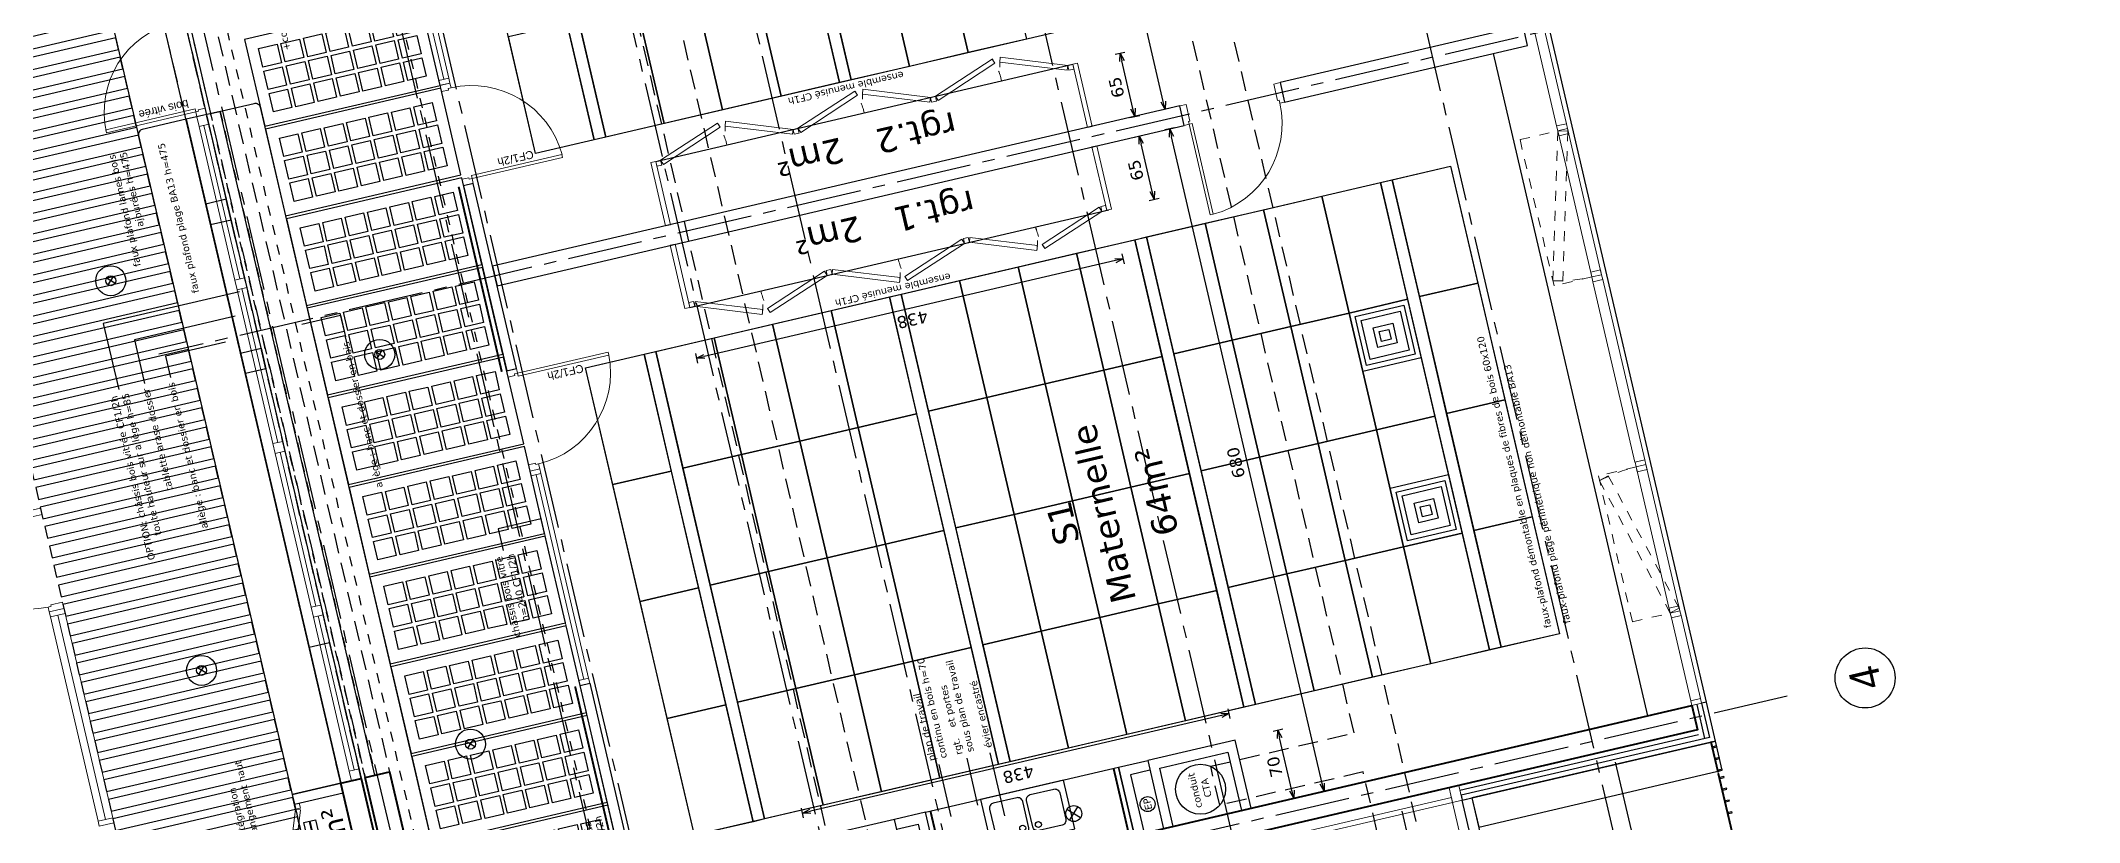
# Model space of a CAD drawing. Header units: metres. Extents: x 595893 to 596105, y 139631 to 139768.
# Drawn here: x 596079.45 to 596099.83, y 139690.22 to 139698.04 of the extents above; entities that cross this region are included whole.
import ezdxf
from ezdxf.enums import TextEntityAlignment as Align

# ---------------------------------------------------------------- set-up
doc = ezdxf.new("R2010")
doc.units = ezdxf.units.M
doc.header["$MEASUREMENT"] = 0
doc.header["$PDMODE"] = 3
doc.header["$PDSIZE"] = 0.1
for name, pattern in [('01', [0.15, 0.1, -0.05]), ('02', [0.28, 0.2, -0.08]), ('ACAD_ISO12W100', [21, 12, -3, 0, -3, 0, -3]), ('AXES2', [1.125, 0.75, -0.125, 0.125, -0.125]), ('POINTILLE', [0.25, 0, -0.25])]:
    doc.linetypes.add(name, pattern=pattern)
for name, color, linetype in [('00-AXE-0.00', 14, 'AXES2'), ('01-CLOISON-0.25', 3, 'Continuous'), ('01-DOUBLAGE-0.0x', 6, 'Continuous'), ('01-ISOL-0.08', 43, 'ISOLATION'), ('01-SANITAIRE-0.15', 44, 'Continuous'), ('02-VU-CACHE-01-0.10', 133, '01'), ('02-VU-POINT-05-0.10', 133, 'POINTILLE'), ('06-COT-50&100-0.20', 2, 'Continuous'), ('06-TXT-DETAILS-DIVERS-02.20', 2, 'Continuous'), ('06-TXT-DIVERS-0.20', 70, 'Continuous'), ('06-TXT-ETIQUETTES SURFACES', 210, 'Continuous'), ('07-CHAUFFAGE-0.13', 210, 'Continuous'), ('07-CTA-0.13', 163, 'Continuous'), ('07-ECLAIRAGE-0.13', 31, 'Continuous'), ('07-PLAFONDS-0.13', 5, 'Continuous'), ('07-REVETEMENTS-INTER-0.10', 10, 'Continuous'), ('08-VU-0.08', 56, 'Continuous'), ('08-VU-0.13', 44, 'Continuous'), ('08-VU-0.20', 32, 'Continuous')]:
    doc.layers.add(name, color=color, linetype=linetype)
doc.layers.add('01-BETON-0.40', color=4, linetype='Continuous', lineweight=40)
doc.layers.add('01-MEN-CP-0.15', color=2, linetype='Continuous', lineweight=18)
doc.layers.add('10-DEMOL-GO-0.25', color=1, linetype='Continuous', plot=False)
doc.styles.add('COT', font='verdana.ttf')
doc.styles.add('locaux 100', font='verdana.ttf', dxfattribs={"height": 0.22})
doc.styles.add('locaux 20', font='verdana.ttf', dxfattribs={"height": 0.07})
doc.styles.get("Standard").update_dxf_attribs({"font": 'arial.ttf'})
doc.linetypes.add('ISOLATION', pattern='A,0.0001,-0.1,[134,ltypeshp.shx,S=0.1,R=0,X=-0.1,Y=0],-0.2,[134,ltypeshp.shx,S=0.1,R=180,X=0.1,Y=0],-0.1', length=0.4001)
doc.dimstyles.new('COT50', dxfattribs={"dimtxt": 0.12, "dimasz": 0.08, "dimexe": 0.05, "dimexo": 0, "dimgap": 0.05, "dimtad": 1, "dimdec": 0, "dimlfac": 100, "dimzin": 0, "dimdsep": 46, "dimtxsty": 'COT', "dimblk": 'OPEN30', "dimcen": 0.04, "dimdle": 0.05, "dimclrd": 256, "dimclre": 256, "dimclrt": 6, "dimadec": 0, "dimazin": 0, "dimtm": 1e-09, "dimtfac": 1, "dimtdec": 0, "dimtmove": 1, "dimatfit": 0, "dimldrblk": 'OPEN30', "dimfxl": 0.05, "dimfxlon": 1, "dimtolj": 1, "dimtzin": 0, "dimlwd": -1, "dimlwe": -1, "dimarcsym": 0})

# ---------------------------------------------------------------- blocks, each defined once
blk = doc.blocks.new('fen150')
at = {"linetype": '01'}
blk.add_lwpolyline([(-1.55, 0), (-1.55, 0.388), (-0.05, 0.388), (-0.05, 0)], dxfattribs=at)
blk.add_lwpolyline([(-1.525, 0.292), (-0.076, -0.097), (-0.05, 0), (-1.499, 0.388)], close=True, dxfattribs=at)
for points in [[(-1.6, -0.1), (-1.55, -0.1), (-1.55, 0), (-1.6, 0)], [(-1.55, -0.1), (-1.5, -0.1), (-1.5, 0), (-1.55, 0)], [(-0.05, -0.1), (0, -0.1), (0, 0), (-0.05, 0)], [(-1.55, -0.1), (-0.05, -0.1), (-0.05, 0), (-1.55, 0)], [(-0.1, -0.1), (-0.05, -0.1), (-0.05, 0), (-0.1, 0)]]:
    blk.add_lwpolyline(points, close=True)
blk.add_arc((-0.05, 0), 1.5, 165, 180, dxfattribs=at)
blk = doc.blocks.new('LuminaireSuspendu')
for p, q in [((-0.035, 0.035), (0.035, -0.035)), ((-0.035, -0.035), (0.035, 0.035))]:
    blk.add_line(p, q)
for radius in [0.15, 0.05]:
    blk.add_circle((0, 0), radius)
blk = doc.blocks.new('_Open30')
at = {"color": 0, "linetype": 'ByBlock', "lineweight": -2}
for p, q in [((-1, 0.27), (0, 0)), ((0, 0), (-1, -0.27)), ((0, 0), (-1, 0))]:
    blk.add_line(p, q, dxfattribs=at)
blk = doc.blocks.new('*D29')
at = {"layer": '06-COT-50&100-0.20', "transparency": 16777216}
for p, q in [((596090.782, 139697.167), (596090.685, 139697.145)), ((596092.259, 139690.611), (596090.752, 139697.078)), ((596092.229, 139690.522), (596092.326, 139690.545))]:
    blk.add_line(p, q, dxfattribs=at)
at = {"layer": 'Defpoints', "color": 0, "transparency": 16777216}
for p in [(596090.734, 139697.156), (596090.88, 139697.19), (596091.596, 139690.375)]:
    blk.add_point(p, dxfattribs=at)
at = {"layer": '06-COT-50&100-0.20', "transparency": 16777216, "xscale": 0.08, "yscale": 0.08, "zscale": 0.08}
for p, rotation in [((596090.734, 139697.156), 103.1212703830424), ((596092.277, 139690.533), 283.1212703830424)]:
    blk.add_blockref('_Open30', p, dxfattribs=dict(at, rotation=rotation))
at = {"layer": '06-COT-50&100-0.20', "color": 6, "transparency": 16777216, "insert": (596091.396, 139693.819), "char_height": 0.12, "attachment_point": 5, "rotation": 103.1213, "style": 'COT'}
blk.add_mtext('\\A1;680', dxfattribs=at)
blk = doc.blocks.new('*D30')
at = {"layer": '06-COT-50&100-0.20', "transparency": 16777216}
for p, q in [((596089.194, 139703.983), (596089.096, 139703.96)), ((596090.67, 139697.429), (596089.163, 139703.894)), ((596090.737, 139697.362), (596090.64, 139697.339))]:
    blk.add_line(p, q, dxfattribs=at)
at = {"layer": 'Defpoints', "color": 0, "transparency": 16777216}
for p in [(596089.291, 139704.006), (596089.145, 139703.972), (596090.835, 139697.385)]:
    blk.add_point(p, dxfattribs=at)
at = {"layer": '06-COT-50&100-0.20', "transparency": 16777216, "xscale": 0.08, "yscale": 0.08, "zscale": 0.08}
for p, rotation in [((596089.145, 139703.972), 103.1212703830424), ((596090.688, 139697.351), 283.1212703830424)]:
    blk.add_blockref('_Open30', p, dxfattribs=dict(at, rotation=rotation))
at = {"layer": '06-COT-50&100-0.20', "color": 6, "transparency": 16777216, "insert": (596089.807, 139700.636), "char_height": 0.12, "attachment_point": 5, "rotation": 103.1213, "style": 'COT'}
blk.add_mtext('\\A1;680', dxfattribs=at)
blk = doc.blocks.new('P180')
for points in [[(-1.85, 0.915), (-1.85, 0), (-1.88, 0), (-1.88, 0.915)], [(-0.08, 0.915), (-0.08, 0), (-0.05, 0), (-0.05, 0.915)], [(0, 0), (0, -0.1), (-0.065, -0.1), (-0.065, -0.03), (-0.05, -0.03), (-0.05, 0)]]:
    blk.add_lwpolyline(points, close=True)
at = {"linetype": 'Continuous'}
blk.add_lwpolyline([(-1.93, 0), (-1.93, -0.1), (-1.865, -0.1), (-1.865, -0.03), (-1.88, -0.03), (-1.88, 0)], close=True, dxfattribs=at)
for centre, start, end in [((-1.88, 0), 0, 90), ((-0.05, 0), 90, 180)]:
    blk.add_arc(centre, 0.915, start, end)
at = {"linetype": 'Continuous', "text_generation_flag": 6}
blk.add_attdef('TEXTE', (-0.188, 0.598), '', height=0.08, rotation=90, dxfattribs=at)
blk = doc.blocks.new('P90-20')
at = {"linetype": 'Continuous'}
for points in [[(-0.05, 0.929), (-0.05, 0), (-0.08, 0), (-0.08, 0.929)], [(-0.965, -0.03), (-0.965, -0.2), (-1.03, -0.2), (-1.03, 0), (-0.98, 0), (-0.98, -0.03)], [(0, 0), (0, -0.2), (-0.065, -0.2), (-0.065, -0.03), (-0.05, -0.03), (-0.05, 0)]]:
    blk.add_lwpolyline(points, close=True, dxfattribs=at)
blk.add_arc((-0.043, -0.006), 0.937, 92.2388, 179.6062, dxfattribs=at)
at = {"linetype": 'Continuous', "text_generation_flag": 6}
blk.add_attdef('TEXTE', text='', height=0.08, rotation=90, dxfattribs=at).set_placement((-0.188, 0.469), align=Align.CENTER)
blk = doc.blocks.new('P90')
at = {"linetype": 'Continuous'}
for points in [[(-0.05, 0.929), (-0.05, 0), (-0.08, 0), (-0.08, 0.929)], [(-0.965, -0.03), (-0.965, -0.1), (-1.03, -0.1), (-1.03, 0), (-0.98, 0), (-0.98, -0.03)], [(0, 0), (0, -0.1), (-0.065, -0.1), (-0.065, -0.03), (-0.05, -0.03), (-0.05, 0)]]:
    blk.add_lwpolyline(points, close=True, dxfattribs=at)
blk.add_arc((-0.043, -0.006), 0.937, 92.2388, 179.6062, dxfattribs=at)
at = {"linetype": 'Continuous', "text_generation_flag": 6}
blk.add_attdef('TEXTE', text='', height=0.08, rotation=90, dxfattribs=at).set_placement((-0.188, 0.469), align=Align.CENTER)
blk = doc.blocks.new('ModulePlancherVerre')
at = {"layer": '08-VU-0.13'}
for points in [[(0.12, 1.685), (0.31, 1.685), (0.31, 1.495), (0.12, 1.495)], [(0.35, 1.685), (0.54, 1.685), (0.54, 1.495), (0.35, 1.495)], [(0.58, 1.685), (0.77, 1.685), (0.77, 1.495), (0.58, 1.495)], [(0.12, 1.455), (0.31, 1.455), (0.31, 1.265), (0.12, 1.265)], [(0.35, 1.455), (0.54, 1.455), (0.54, 1.265), (0.35, 1.265)], [(0.58, 1.455), (0.77, 1.455), (0.77, 1.265), (0.58, 1.265)], [(0.12, 1.225), (0.31, 1.225), (0.31, 1.035), (0.12, 1.035)], [(0.35, 1.225), (0.54, 1.225), (0.54, 1.035), (0.35, 1.035)], [(0.58, 1.225), (0.77, 1.225), (0.77, 1.035), (0.58, 1.035)], [(0.12, 0.995), (0.31, 0.995), (0.31, 0.805), (0.12, 0.805)], [(0.35, 0.995), (0.54, 0.995), (0.54, 0.805), (0.35, 0.805)], [(0.58, 0.995), (0.77, 0.995), (0.77, 0.805), (0.58, 0.805)], [(0.12, 0.765), (0.31, 0.765), (0.31, 0.575), (0.12, 0.575)], [(0.35, 0.765), (0.54, 0.765), (0.54, 0.575), (0.35, 0.575)], [(0.58, 0.765), (0.77, 0.765), (0.77, 0.575), (0.58, 0.575)], [(0.12, 0.535), (0.31, 0.535), (0.31, 0.345), (0.12, 0.345)], [(0.35, 0.535), (0.54, 0.535), (0.54, 0.345), (0.35, 0.345)], [(0.58, 0.535), (0.77, 0.535), (0.77, 0.345), (0.58, 0.345)], [(0.12, 0.305), (0.31, 0.305), (0.31, 0.115), (0.12, 0.115)], [(0.35, 0.305), (0.54, 0.305), (0.54, 0.115), (0.35, 0.115)], [(0.58, 0.305), (0.77, 0.305), (0.77, 0.115), (0.58, 0.115)]]:
    blk.add_lwpolyline(points, close=True, dxfattribs=at)
at = {"layer": '08-VU-0.20'}
blk.add_lwpolyline([(0, 0), (0.89, 0), (0.89, 1.8), (0, 1.8)], close=True, dxfattribs=at)
blk = doc.blocks.new('faux-plafCouloir')
at = {"layer": '07-PLAFONDS-0.13'}
for points in [[(3.48, 0), (3.48, -1.8), (3.6, -1.8), (3.6, 0)], [(3.68, 0), (3.68, -1.8), (3.8, -1.8), (3.8, 0)], [(3.88, 0), (3.88, -1.8), (4, -1.8), (4, 0)], [(4.08, 0), (4.08, -1.8), (4.2, -1.8), (4.2, 0)], [(4.28, 0), (4.28, -1.8), (4.4, -1.8), (4.4, 0)], [(4.48, 0), (4.48, -1.8), (4.6, -1.8), (4.6, 0)], [(4.68, 0), (4.68, -1.8), (4.8, -1.8), (4.8, 0)], [(4.88, 0), (4.88, -1.8), (5, -1.8), (5, 0)], [(5.08, 0), (5.08, -1.8), (5.2, -1.8), (5.2, 0)], [(5.28, 0), (5.28, -1.8), (5.4, -1.8), (5.4, 0)], [(5.48, 0), (5.48, -1.8), (5.6, -1.8), (5.6, 0)], [(5.68, 0), (5.68, -1.8), (5.8, -1.8), (5.8, 0)], [(5.88, 0), (5.88, -1.8), (6, -1.8), (6, 0)], [(6.08, 0), (6.08, -1.8), (6.2, -1.8), (6.2, 0)], [(6.28, 0), (6.28, -1.8), (6.4, -1.8), (6.4, 0)], [(6.48, 0), (6.48, -1.8), (6.6, -1.8), (6.6, 0)], [(6.68, 0), (6.68, -1.8), (6.8, -1.8), (6.8, 0)], [(6.88, 0), (6.88, -1.8), (7, -1.8), (7, 0)], [(7.08, 0), (7.08, -1.8), (7.2, -1.8), (7.2, 0)], [(7.28, 0), (7.28, -1.8), (7.4, -1.8), (7.4, 0)], [(7.48, 0), (7.48, -1.8), (7.6, -1.8), (7.6, 0)], [(7.68, 0), (7.68, -1.8), (7.8, -1.8), (7.8, 0)], [(7.88, 0), (7.88, -1.8), (8, -1.8), (8, 0)], [(8.08, 0), (8.08, -1.8), (8.2, -1.8), (8.2, 0)], [(8.28, 0), (8.28, -1.8), (8.4, -1.8), (8.4, 0)], [(8.48, 0), (8.48, -1.8), (8.6, -1.8), (8.6, 0)], [(8.68, 0), (8.68, -1.8), (8.8, -1.8), (8.8, 0)], [(8.88, 0), (8.88, -1.8), (9, -1.8), (9, 0)], [(9.08, 0), (9.08, -1.8), (9.2, -1.8), (9.2, 0)], [(9.28, 0), (9.28, -1.8), (9.4, -1.8), (9.4, 0)], [(9.48, 0), (9.48, -1.8), (9.6, -1.8), (9.6, 0)], [(9.68, 0), (9.68, -1.8), (9.8, -1.8), (9.8, 0)], [(9.88, 0), (9.88, -1.8), (10, -1.8), (10, 0)], [(10.08, 0), (10.08, -1.8), (10.2, -1.8), (10.2, 0)], [(10.28, 0), (10.28, -1.8), (10.4, -1.8), (10.4, 0)], [(10.48, 0), (10.48, -1.8), (10.6, -1.8), (10.6, 0)], [(10.68, 0), (10.68, -1.8), (10.8, -1.8), (10.8, 0)], [(10.88, 0), (10.88, -1.8), (11, -1.8), (11, 0)], [(11.08, 0), (11.08, -1.8), (11.2, -1.8), (11.2, 0)], [(11.28, 0), (11.28, -1.8), (11.4, -1.8), (11.4, 0)], [(11.48, 0), (11.48, -1.8), (11.6, -1.8), (11.6, 0)], [(11.68, 0), (11.68, -1.8), (11.8, -1.8), (11.8, 0)]]:
    blk.add_lwpolyline(points, close=True, dxfattribs=at)
blk = doc.blocks.new('diffuseur60x60')
at = {"layer": '07-CTA-0.13'}
for points in [[(0, 0), (0, -0.6), (-0.6, -0.6), (-0.6, 0)], [(-0.05, -0.05), (-0.05, -0.55), (-0.55, -0.55), (-0.55, -0.05)], [(-0.1, -0.1), (-0.1, -0.5), (-0.5, -0.5), (-0.5, -0.1)], [(-0.2, -0.2), (-0.2, -0.4), (-0.4, -0.4), (-0.4, -0.2)], [(-0.25, -0.25), (-0.25, -0.35), (-0.35, -0.35), (-0.35, -0.25)]]:
    blk.add_lwpolyline(points, close=True, dxfattribs=at)
blk = doc.blocks.new('A$C64FF35B1')
at = {"layer": '08-VU-0.08'}
blk.add_lwpolyline([(20.069, 2.5), (20.069, 0), (20.369, 0), (20.369, 2.5)], close=True, dxfattribs=at)
at = {"layer": '08-VU-0.13'}
for points in [[(19.099, 0.04), (20.044, 0.04), (20.044, 0.05), (19.099, 0.05)], [(19.634, 0), (19.644, 0), (19.644, 0.04), (19.634, 0.04)], [(19.754, 0), (19.764, 0), (19.764, 0.04), (19.754, 0.04)], [(19.874, 0), (19.884, 0), (19.884, 0.04), (19.874, 0.04)], [(19.994, 0), (20.004, 0), (20.004, 0.04), (19.994, 0.04)], [(20.369, 0.05), (20.064, 0.05), (20.064, 0.04), (20.369, 0.04)], [(20.064, 0.04), (20.369, 0.04), (20.369, 0.05), (20.064, 0.05)], [(20.069, 0), (20.079, 0), (20.079, 0.04), (20.069, 0.04)], [(20.189, 0), (20.199, 0), (20.199, 0.04), (20.189, 0.04)], [(20.309, 0), (20.319, 0), (20.319, 0.04), (20.309, 0.04)]]:
    blk.add_lwpolyline(points, close=True, dxfattribs=at)
blk = doc.blocks.new('A$C3FDA45BA')
blk.add_lwpolyline([(0.5, -0.425), (0.5, 0.425), (0, 0.425), (0, -0.425)], close=True)
for points in [[(0.115, 0.02), (0.385, 0.02, 0.414214), (0.435, 0.07), (0.435, 0.31, 0.414214), (0.385, 0.36), (0.115, 0.36, 0.414214), (0.065, 0.31), (0.065, 0.07, 0.414214)], [(0.115, -0.02), (0.385, -0.02, -0.414214), (0.435, -0.07), (0.435, -0.31, -0.414214), (0.385, -0.36), (0.115, -0.36, -0.414214), (0.065, -0.31), (0.065, -0.07, -0.414214)]]:
    blk.add_lwpolyline(points, format="xyb", close=True)
for centre, radius in [((0.033, 0), 0.02), ((0.125, 0.08), 0.03), ((0.125, -0.08), 0.03)]:
    blk.add_circle(centre, radius)
blk = doc.blocks.new('*D129')
at = {"layer": '06-COT-50&100-0.20', "transparency": 16777216}
for p, q in [((596092.114, 139690.085), (596092.016, 139690.062)), ((596093.012, 139686.012), (596092.083, 139689.995)), ((596093.078, 139685.946), (596092.981, 139685.923))]:
    blk.add_line(p, q, dxfattribs=at)
at = {"layer": 'Defpoints', "color": 0, "transparency": 16777216}
for p in [(596093.561, 139690.422), (596092.065, 139690.073), (596093.09, 139685.948)]:
    blk.add_point(p, dxfattribs=at)
at = {"layer": '06-COT-50&100-0.20', "transparency": 16777216, "xscale": 0.08, "yscale": 0.08, "zscale": 0.08}
for p, rotation in [((596092.065, 139690.073), 103.1212703830424), ((596093.03, 139685.934), 283.1212703830424)]:
    blk.add_blockref('_Open30', p, dxfattribs=dict(at, rotation=rotation))
at = {"layer": '06-COT-50&100-0.20', "color": 6, "transparency": 16777216, "insert": (596092.438, 139687.978), "char_height": 0.12, "attachment_point": 5, "rotation": 103.1213, "style": 'COT'}
blk.add_mtext('\\A1;425', dxfattribs=at)
blk = doc.blocks.new('*D134')
at = {"layer": '06-COT-50&100-0.20', "transparency": 16777216}
for p, q in [((596091.767, 139691.133), (596091.864, 139691.156)), ((596091.956, 139690.541), (596091.833, 139691.067)), ((596091.925, 139690.451), (596092.023, 139690.474))]:
    blk.add_line(p, q, dxfattribs=at)
at = {"layer": 'Defpoints', "color": 0, "transparency": 16777216}
for p in [(596091.815, 139691.145), (596091.39, 139691.045), (596091.549, 139690.364)]:
    blk.add_point(p, dxfattribs=at)
at = {"layer": '06-COT-50&100-0.20', "transparency": 16777216, "xscale": 0.08, "yscale": 0.08, "zscale": 0.08}
for p, rotation in [((596091.815, 139691.145), 103.1212703830424), ((596091.974, 139690.463), 283.1212703830424)]:
    blk.add_blockref('_Open30', p, dxfattribs=dict(at, rotation=rotation))
at = {"layer": '06-COT-50&100-0.20', "color": 6, "transparency": 16777216, "insert": (596091.785, 139690.778), "char_height": 0.12, "attachment_point": 5, "rotation": 103.1213, "style": 'COT'}
blk.add_mtext('\\A1;70', dxfattribs=at)
blk = doc.blocks.new('*D135')
at = {"layer": '06-COT-50&100-0.20', "transparency": 16777216}
for p, q in [((596090.382, 139697.074), (596090.479, 139697.097)), ((596090.56, 139696.53), (596090.449, 139697.007)), ((596090.529, 139696.441), (596090.627, 139696.464))]:
    blk.add_line(p, q, dxfattribs=at)
at = {"layer": 'Defpoints', "color": 0, "transparency": 16777216}
for p in [(596090.43, 139697.085), (596090.005, 139696.986), (596090.153, 139696.353)]:
    blk.add_point(p, dxfattribs=at)
at = {"layer": '06-COT-50&100-0.20', "transparency": 16777216, "xscale": 0.08, "yscale": 0.08, "zscale": 0.08}
for p, rotation in [((596090.43, 139697.085), 103.1212703830424), ((596090.578, 139696.452), 283.1212703830424)]:
    blk.add_blockref('_Open30', p, dxfattribs=dict(at, rotation=rotation))
at = {"layer": '06-COT-50&100-0.20', "color": 6, "transparency": 16777216, "insert": (596090.395, 139696.743), "char_height": 0.12, "attachment_point": 5, "rotation": 103.1213, "style": 'COT'}
blk.add_mtext('\\A1;65', dxfattribs=at)
blk = doc.blocks.new('*D136')
at = {"layer": '06-COT-50&100-0.20', "transparency": 16777216}
for p, q in [((596090.189, 139697.902), (596090.286, 139697.924)), ((596090.367, 139697.358), (596090.256, 139697.835)), ((596090.336, 139697.269), (596090.434, 139697.291))]:
    blk.add_line(p, q, dxfattribs=at)
at = {"layer": 'Defpoints', "color": 0, "transparency": 16777216}
for p in [(596090.238, 139697.913), (596089.813, 139697.814), (596089.96, 139697.181)]:
    blk.add_point(p, dxfattribs=at)
at = {"layer": '06-COT-50&100-0.20', "transparency": 16777216, "xscale": 0.08, "yscale": 0.08, "zscale": 0.08}
for p, rotation in [((596090.238, 139697.913), 103.1212703830424), ((596090.385, 139697.28), 283.1212703830424)]:
    blk.add_blockref('_Open30', p, dxfattribs=dict(at, rotation=rotation))
at = {"layer": '06-COT-50&100-0.20', "color": 6, "transparency": 16777216, "insert": (596090.202, 139697.571), "char_height": 0.12, "attachment_point": 5, "rotation": 103.1213, "style": 'COT'}
blk.add_mtext('\\A1;65', dxfattribs=at)
blk = doc.blocks.new('*D138')
at = {"layer": '06-COT-50&100-0.20', "transparency": 16777216}
for p, q in [((596091.34, 139691.261), (596091.317, 139691.358)), ((596091.251, 139691.291), (596087.141, 139690.333)), ((596087.074, 139690.267), (596087.052, 139690.364))]:
    blk.add_line(p, q, dxfattribs=at)
at = {"layer": 'Defpoints', "color": 0, "transparency": 16777216}
for p in [(596091.39, 139691.045), (596087.063, 139690.315), (596087.125, 139690.051)]:
    blk.add_point(p, dxfattribs=at)
at = {"layer": '06-COT-50&100-0.20', "transparency": 16777216, "xscale": 0.08, "yscale": 0.08, "zscale": 0.08}
for p, rotation in [((596091.329, 139691.31), 13.12127038304243), ((596087.063, 139690.315), 193.1212703830424)]:
    blk.add_blockref('_Open30', p, dxfattribs=dict(at, rotation=rotation))
at = {"layer": '06-COT-50&100-0.20', "color": 6, "transparency": 16777216, "insert": (596089.221, 139690.703), "char_height": 0.12, "attachment_point": 5, "rotation": 193.1213, "style": 'COT'}
blk.add_mtext('\\A1;438', dxfattribs=at)
blk = doc.blocks.new('*D139')
at = {"layer": '06-COT-50&100-0.20', "transparency": 16777216}
for p, q in [((596090.191, 139695.839), (596086.081, 139694.881)), ((596090.257, 139695.905), (596090.28, 139695.808)), ((596085.992, 139694.911), (596086.014, 139694.814))]:
    blk.add_line(p, q, dxfattribs=at)
at = {"layer": 'Defpoints', "color": 0, "transparency": 16777216}
for p in [(596090.153, 139696.353), (596085.887, 139695.359), (596086.003, 139694.862)]:
    blk.add_point(p, dxfattribs=at)
at = {"layer": '06-COT-50&100-0.20', "transparency": 16777216, "xscale": 0.08, "yscale": 0.08, "zscale": 0.08}
for p, rotation in [((596090.269, 139695.857), 13.12127038304243), ((596086.003, 139694.862), 193.1212703830424)]:
    blk.add_blockref('_Open30', p, dxfattribs=dict(at, rotation=rotation))
at = {"layer": '06-COT-50&100-0.20', "color": 6, "transparency": 16777216, "insert": (596088.162, 139695.25), "char_height": 0.12, "attachment_point": 5, "rotation": 193.1213, "style": 'COT'}
blk.add_mtext('\\A1;438', dxfattribs=at)
blk = doc.blocks.new('P90-15')
at = {"linetype": 'Continuous'}
for points in [[(-0.05, 0.929), (-0.05, 0), (-0.08, 0), (-0.08, 0.929)], [(-0.965, -0.03), (-0.965, -0.15), (-1.03, -0.15), (-1.03, 0), (-0.98, 0), (-0.98, -0.03)], [(0, 0), (0, -0.15), (-0.065, -0.15), (-0.065, -0.03), (-0.05, -0.03), (-0.05, 0)]]:
    blk.add_lwpolyline(points, close=True, dxfattribs=at)
blk.add_arc((-0.043, -0.006), 0.937, 92.2388, 179.6062, dxfattribs=at)
at = {"linetype": 'Continuous', "text_generation_flag": 6}
blk.add_attdef('TEXTE', text='', height=0.08, rotation=270, dxfattribs=at).set_placement((-0.105, 0.389), align=Align.CENTER)

msp = doc.modelspace()

# ---------------------------------------------------------------- linework, layer by layer
at = {"layer": '00-AXE-0.00'}
for p, q in [((596099.828, 139670.147), (596085.783, 139730.398)), ((596096.207, 139669.302), (596082.162, 139729.554)), ((596093.473, 139668.665), (596079.429, 139728.917)), ((596092.302, 139668.392), (596078.257, 139728.644)), ((596090.11, 139667.881), (596076.066, 139728.133)), ((596090.498, 139667.972), (596076.453, 139728.224)), ((596085.257, 139680.21), (596074.189, 139727.692)), ((596095.313, 139698.326), (596080.626, 139694.902)), ((596096.908, 139691.484), (596082.22, 139688.061))]:
    msp.add_line(p, q, dxfattribs=at)
at = {"layer": '00-AXE-0.00', "linetype": 'Continuous'}
msp.add_circle((596097.687, 139691.666), 0.3, dxfattribs=at)
at = {"layer": '01-BETON-0.40'}
for points in [[(596087.389, 139689.137), (596087.332, 139689.381), (596095.954, 139691.391), (596096.011, 139691.147)], [(596082.855, 139688.861), (596082.447, 139690.614), (596082.651, 139690.662), (596083.06, 139688.909)], [(596083.099, 139688.918), (596082.69, 139690.671), (596082.934, 139690.728), (596083.342, 139688.975)]]:
    msp.add_lwpolyline(points, close=True, dxfattribs=at)
at = {"layer": '01-CLOISON-0.25'}
for points in [[(596094.268, 139698.185), (596091.838, 139697.619), (596091.883, 139697.424), (596094.313, 139697.99)], [(596090.88, 139697.19), (596090.835, 139697.385), (596083.964, 139695.783), (596084.009, 139695.588)], [(596083.673, 139696.588), (596084.105, 139694.738), (596084.202, 139694.761), (596083.771, 139696.611)], [(596084.935, 139691.615), (596085.417, 139689.55), (596085.319, 139689.528), (596084.838, 139691.592)], [(596091.549, 139690.364), (596091.39, 139691.045), (596090.514, 139690.841), (596090.673, 139690.159), (596090.77, 139690.182), (596090.634, 139690.766), (596091.316, 139690.925), (596091.452, 139690.341)], [(596082.469, 139690.517), (596082.447, 139690.614), (596081.96, 139690.501), (596081.982, 139690.403)], [(596088.141, 139689.569), (596087.982, 139690.251), (596087.173, 139690.063), (596087.332, 139689.381), (596087.43, 139689.404), (596087.293, 139689.988), (596087.907, 139690.131), (596088.043, 139689.547)]]:
    msp.add_lwpolyline(points, close=True, dxfattribs=at)
for points in [[(596090.536, 139690.744), (596090.342, 139690.698), (596090.478, 139690.114), (596090.381, 139690.091), (596090.222, 139690.773), (596090.514, 139690.841)], [(596088.004, 139690.154), (596088.219, 139690.204), (596088.355, 139689.619), (596088.452, 139689.642), (596088.293, 139690.324), (596087.982, 139690.251)]]:
    msp.add_lwpolyline(points, dxfattribs=at)
at = {"layer": '01-DOUBLAGE-0.0x'}
msp.add_lwpolyline([(596096.191, 139691.035), (596096.1, 139691.425), (596096.051, 139691.413), (596096.131, 139691.072), (596093.647, 139690.493), (596093.659, 139690.445), (596096.191, 139691.035)], dxfattribs=at)
at = {"layer": '01-ISOL-0.08', "ltscale": 0.1}
for p, q in [((596096.003, 139691.402), (596096.082, 139691.061)), ((596096.022, 139691.098), (596093.636, 139690.542))]:
    msp.add_line(p, q, dxfattribs=at)
at = {"layer": '01-MEN-CP-0.15'}
for p, q in [((596083.477, 139697.652), (596083, 139699.697)), ((596081.436, 139695.656), (596081.078, 139697.191)), ((596081.817, 139694.02), (596081.458, 139695.559)), ((596082.198, 139692.384), (596081.84, 139693.923)), ((596084.875, 139691.652), (596084.399, 139693.698)), ((596080.093, 139690.25), (596079.616, 139692.295)), ((596082.58, 139690.748), (596082.221, 139692.286))]:
    msp.add_line(p, q, dxfattribs=at)
for points in [[(596083.049, 139699.708), (596083.526, 139697.663), (596083.428, 139697.64), (596082.951, 139699.685)], [(596094.269, 139699.058), (596094.701, 139697.208), (596094.603, 139697.185), (596094.172, 139699.036)], [(596089.709, 139697.742), (596089.715, 139697.791), (596089.04, 139697.873), (596089.034, 139697.823)], [(596083.44, 139697.591), (596083.428, 139697.64), (596083.526, 139697.663), (596083.537, 139697.614)], [(596088.418, 139697.441), (596088.391, 139697.483), (596088.96, 139697.854), (596088.987, 139697.812)], [(596089.775, 139697.754), (596089.764, 139697.803), (596089.715, 139697.791), (596089.726, 139697.743)], [(596089.911, 139697.17), (596089.764, 139697.803), (596089.813, 139697.814), (596089.96, 139697.181)], [(596087.045, 139697.121), (596087.017, 139697.163), (596087.587, 139697.534), (596087.614, 139697.492)], [(596088.336, 139697.422), (596088.342, 139697.471), (596087.667, 139697.553), (596087.661, 139697.503)], [(596088.402, 139697.434), (596088.391, 139697.483), (596088.342, 139697.471), (596088.353, 139697.423)], [(596081.127, 139697.202), (596081.104, 139697.299), (596081.007, 139697.277), (596081.029, 139697.179)], [(596081.127, 139697.202), (596081.484, 139695.668), (596081.387, 139695.645), (596081.029, 139697.179)], [(596085.672, 139696.801), (596085.644, 139696.842), (596086.214, 139697.214), (596086.241, 139697.172)], [(596086.963, 139697.102), (596086.969, 139697.151), (596086.294, 139697.233), (596086.288, 139697.183)], [(596087.029, 139697.114), (596087.017, 139697.163), (596086.969, 139697.151), (596086.98, 139697.102)], [(596089.957, 139696.975), (596090.104, 139696.342), (596090.153, 139696.353), (596090.005, 139696.986)], [(596085.743, 139696.198), (596085.596, 139696.831), (596085.547, 139696.82), (596085.694, 139696.187)], [(596085.607, 139696.782), (596085.596, 139696.831), (596085.644, 139696.842), (596085.656, 139696.794)], [(596090.028, 139696.372), (596090.056, 139696.331), (596089.486, 139695.959), (596089.459, 139696.001)], [(596090.093, 139696.391), (596090.104, 139696.342), (596090.056, 139696.331), (596090.044, 139696.379)], [(596088.655, 139696.052), (596088.682, 139696.01), (596088.113, 139695.639), (596088.086, 139695.681)], [(596088.72, 139696.07), (596088.731, 139696.022), (596088.682, 139696.01), (596088.671, 139696.059)], [(596088.737, 139696.071), (596088.731, 139696.022), (596089.406, 139695.94), (596089.412, 139695.99)], [(596085.789, 139696.003), (596085.936, 139695.37), (596085.887, 139695.359), (596085.74, 139695.992)], [(596081.507, 139695.57), (596081.484, 139695.668), (596081.387, 139695.645), (596081.41, 139695.547)], [(596087.282, 139695.732), (596087.309, 139695.69), (596086.74, 139695.319), (596086.712, 139695.361)], [(596087.347, 139695.75), (596087.358, 139695.702), (596087.309, 139695.69), (596087.298, 139695.739)], [(596087.364, 139695.751), (596087.358, 139695.702), (596088.033, 139695.62), (596088.039, 139695.67)], [(596095.386, 139693.825), (596094.966, 139695.627), (596095.064, 139695.65), (596095.484, 139693.848)], [(596081.866, 139694.031), (596081.507, 139695.57), (596081.41, 139695.547), (596081.768, 139694.009)], [(596085.925, 139695.419), (596085.936, 139695.37), (596085.985, 139695.382), (596085.973, 139695.43)], [(596085.991, 139695.431), (596085.985, 139695.382), (596086.66, 139695.3), (596086.666, 139695.35)], [(596081.888, 139693.934), (596081.866, 139694.031), (596081.768, 139694.009), (596081.791, 139693.911)], [(596081.888, 139693.934), (596082.247, 139692.395), (596082.15, 139692.373), (596081.791, 139693.911)], [(596084.447, 139693.709), (596084.436, 139693.758), (596084.339, 139693.735), (596084.35, 139693.686)], [(596084.447, 139693.709), (596084.924, 139691.664), (596084.827, 139691.641), (596084.35, 139693.686)], [(596082.27, 139692.298), (596082.247, 139692.395), (596082.15, 139692.373), (596082.172, 139692.275)], [(596079.689, 139692.312), (596079.678, 139692.361), (596079.532, 139692.327), (596079.543, 139692.278)], [(596079.689, 139692.312), (596080.166, 139690.267), (596080.02, 139690.233), (596079.543, 139692.278)], [(596082.27, 139692.298), (596082.629, 139690.759), (596082.531, 139690.736), (596082.172, 139692.275)], [(596095.847, 139692.29), (596096.04, 139691.462), (596095.943, 139691.439), (596095.75, 139692.267)], [(596084.838, 139691.592), (596084.827, 139691.641), (596084.924, 139691.664), (596084.935, 139691.615)], [(596096.04, 139691.462), (596096.051, 139691.413), (596095.954, 139691.391), (596095.943, 139691.439)], [(596082.651, 139690.662), (596082.629, 139690.759), (596082.531, 139690.736), (596082.554, 139690.639)], [(596093.625, 139690.591), (596093.659, 139690.445), (596093.561, 139690.422), (596093.527, 139690.568)], [(596081.904, 139689.61), (596081.994, 139690.354), (596082.043, 139690.348), (596081.954, 139689.604)], [(596082.031, 139690.414), (596081.982, 139690.403), (596081.994, 139690.354), (596082.042, 139690.366)], [(596087.173, 139690.063), (596087.125, 139690.051), (596087.374, 139688.98), (596093.561, 139690.422), (596093.55, 139690.471), (596087.412, 139689.04)], [(596095.06, 139683.994), (596093.561, 139690.422), (596093.659, 139690.445), (596095.157, 139684.017)], [(596080.166, 139690.267), (596080.177, 139690.218), (596080.031, 139690.184), (596080.02, 139690.233)]]:
    msp.add_lwpolyline(points, close=True, dxfattribs=at)
at = {"layer": '01-MEN-CP-0.15', "linetype": '01', "ltscale": 0.5}
for centre, start, end in [((596089.715, 139697.791), 173.1213, 193.1213), ((596088.391, 139697.483), 13.1213, 33.1213), ((596087.017, 139697.163), 13.1213, 33.1213), ((596088.342, 139697.471), 173.1213, 193.1213), ((596085.644, 139696.842), 13.1213, 33.1213), ((596086.969, 139697.151), 173.1213, 193.1213), ((596088.731, 139696.022), 353.1213, 13.1213), ((596090.056, 139696.331), 193.1213, 213.1213), ((596087.358, 139695.702), 353.1213, 13.1213), ((596088.682, 139696.01), 193.1213, 213.1213), ((596085.985, 139695.382), 353.1213, 13.1213), ((596087.309, 139695.69), 193.1213, 213.1213)]:
    msp.add_arc(centre, 0.68, start, end, dxfattribs=at)
at = {"layer": '01-SANITAIRE-0.15'}
msp.add_circle((596090.513, 139690.405), 0.075, dxfattribs=at)
at = {"layer": '02-VU-CACHE-01-0.10', "linetype": '02'}
for p, q in [((596082.447, 139690.614), (596080.461, 139699.131)), ((596082.651, 139690.662), (596080.666, 139699.179)), ((596080.705, 139699.188), (596082.69, 139690.671)), ((596080.948, 139699.245), (596082.934, 139690.728))]:
    msp.add_line(p, q, dxfattribs=at)
at = {"layer": '02-VU-CACHE-01-0.10'}
msp.add_lwpolyline([(596086.805, 139682.173), (596078.95, 139715.868), (596077.268, 139715.476), (596085.122, 139681.781)], close=True, dxfattribs=at)
at = {"layer": '02-VU-POINT-05-0.10', "ltscale": 0.25}
msp.add_lwpolyline([(596081.24, 139697.331), (596082.788, 139690.693), (596082.69, 139690.671), (596081.143, 139697.309)], close=True, dxfattribs=at)
at = {"layer": '06-TXT-DETAILS-DIVERS-02.20'}
for points in [[(596081.432, 139695.528), (596080.072, 139695.211), (596080.226, 139694.549)], [(596081.391, 139695.283), (596080.383, 139695.048), (596080.485, 139694.61)], [(596082.058, 139695.203), (596082.442, 139695.292), (596082.492, 139695.077)], [(596081.294, 139695.025), (596080.694, 139694.885), (596080.744, 139694.67)], [(596084.45, 139693.256), (596084.021, 139693.156), (596084.071, 139692.941)], [(596088.55, 139690.281), (596088.429, 139690.8)], [(596088.817, 139690.394), (596088.708, 139690.865)], [(596089.085, 139690.288), (596088.938, 139690.919)], [(596095.188, 139690.825), (596095.374, 139690.03)], [(596093.054, 139690.335), (596093.241, 139689.533)]]:
    msp.add_lwpolyline(points, dxfattribs=at)
at = {"layer": '07-CHAUFFAGE-0.13'}
msp.add_lwpolyline([(596082.349, 139689.051), (596082.077, 139690.22), (596082.193, 139690.247), (596082.466, 139689.078)], close=True, dxfattribs=at)
at = {"layer": '07-CHAUFFAGE-0.13', "linetype": '01', "const_width": 0.02}
msp.add_lwpolyline([(596082.407, 139689.065), (596082.135, 139690.233)], dxfattribs=at)
at = {"layer": '07-CTA-0.13', "linetype": '02'}
for points in [[(596084.977, 139725.487), (596096.574, 139675.737), (596095.681, 139674.302), (596090.485, 139673.091), (596090.395, 139673.481), (596095.429, 139674.654), (596096.146, 139675.808), (596092.669, 139690.727)], [(596092.669, 139690.727), (596091.234, 139690.393), (596091.144, 139690.783), (596092.578, 139691.117), (596088.083, 139710.398), (596086.649, 139710.064), (596086.558, 139710.454), (596087.993, 139710.788), (596085.87, 139719.895)], [(596081.376, 139717.322), (596087.781, 139689.847), (596093.608, 139685.818), (596095.933, 139675.843), (596095.303, 139674.83), (596090.349, 139673.675), (596090.258, 139674.065), (596095.051, 139675.182), (596095.506, 139675.913), (596093.253, 139685.577), (596087.426, 139689.606), (596081.024, 139717.07)]]:
    msp.add_lwpolyline(points, dxfattribs=at)
at = {"layer": '07-CTA-0.13'}
msp.add_circle((596091.043, 139690.554), 0.25, dxfattribs=at)
at = {"layer": '07-ECLAIRAGE-0.13'}
for p, q in [((596089.843, 139690.267), (596089.707, 139690.352)), ((596089.733, 139690.242), (596089.817, 139690.378))]:
    msp.add_line(p, q, dxfattribs=at)
for points in [[(596087.433, 139697.618), (596086.343, 139702.293), (596086.46, 139702.32), (596087.55, 139697.645)], [(596084.979, 139697.046), (596083.889, 139701.72), (596084.006, 139701.748), (596085.095, 139697.073)], [(596093.93, 139691.946), (596092.84, 139696.62), (596092.957, 139696.647), (596094.047, 139691.973)], [(596091.476, 139691.374), (596090.386, 139696.048), (596090.503, 139696.075), (596091.593, 139691.401)], [(596089.022, 139690.801), (596087.932, 139695.476), (596088.049, 139695.503), (596089.139, 139690.829)], [(596086.568, 139690.229), (596085.478, 139694.904), (596085.595, 139694.931), (596086.684, 139690.257)]]:
    msp.add_lwpolyline(points, close=True, dxfattribs=at)
msp.add_circle((596089.775, 139690.31), 0.08, dxfattribs=at)
at = {"layer": '07-PLAFONDS-0.13'}
for points in [[(596084.394, 139696.91), (596083.305, 139701.584), (596091.953, 139703.6), (596093.042, 139698.925)], [(596082.447, 139690.614), (596080.461, 139699.131), (596079.974, 139699.018), (596081.96, 139690.501)], [(596089.03, 139699.222), (596089.303, 139698.054), (596088.718, 139697.918), (596088.446, 139699.086)], [(596087.862, 139698.95), (596088.134, 139697.781), (596087.55, 139697.645), (596087.277, 139698.814)], [(596088.446, 139699.086), (596088.718, 139697.918), (596088.134, 139697.781), (596087.862, 139698.95)], [(596087.16, 139698.787), (596087.433, 139697.618), (596086.848, 139697.482), (596086.576, 139698.65)], [(596085.992, 139698.514), (596086.264, 139697.345), (596085.68, 139697.209), (596085.407, 139698.378)], [(596086.576, 139698.65), (596086.848, 139697.482), (596086.264, 139697.345), (596085.992, 139698.514)], [(596085.407, 139698.378), (596085.68, 139697.209), (596085.095, 139697.073), (596084.823, 139698.242)], [(596084.706, 139698.214), (596084.979, 139697.046), (596084.394, 139696.91), (596084.122, 139698.078)], [(596085.983, 139690.093), (596084.894, 139694.768), (596093.542, 139696.784), (596094.631, 139692.109)], [(596093.542, 139696.784), (596093.814, 139695.615), (596093.23, 139695.479), (596092.957, 139696.647)], [(596092.256, 139696.484), (596092.529, 139695.315), (596091.944, 139695.179), (596091.672, 139696.348)], [(596092.84, 139696.62), (596093.113, 139695.452), (596092.529, 139695.315), (596092.256, 139696.484)], [(596091.672, 139696.348), (596091.944, 139695.179), (596091.36, 139695.043), (596091.087, 139696.212)], [(596090.386, 139696.048), (596090.659, 139694.88), (596090.074, 139694.743), (596089.802, 139695.912)], [(596091.087, 139696.212), (596091.36, 139695.043), (596090.776, 139694.907), (596090.503, 139696.075)], [(596089.802, 139695.912), (596090.074, 139694.743), (596089.49, 139694.607), (596089.218, 139695.776)], [(596088.633, 139695.64), (596088.906, 139694.471), (596088.321, 139694.335), (596088.049, 139695.503)], [(596089.218, 139695.776), (596089.49, 139694.607), (596088.906, 139694.471), (596088.633, 139695.64)], [(596087.932, 139695.476), (596088.204, 139694.307), (596087.62, 139694.171), (596087.348, 139695.34)], [(596093.113, 139695.452), (596093.385, 139694.283), (596092.801, 139694.147), (596092.529, 139695.315)], [(596093.814, 139695.615), (596094.086, 139694.446), (596093.502, 139694.31), (596093.23, 139695.479)], [(596087.348, 139695.34), (596087.62, 139694.171), (596087.036, 139694.035), (596086.763, 139695.204)], [(596092.529, 139695.315), (596092.801, 139694.147), (596092.217, 139694.01), (596091.944, 139695.179)], [(596086.179, 139695.067), (596086.451, 139693.899), (596085.867, 139693.763), (596085.595, 139694.931)], [(596086.763, 139695.204), (596087.036, 139694.035), (596086.451, 139693.899), (596086.179, 139695.067)], [(596091.36, 139695.043), (596091.632, 139693.874), (596091.048, 139693.738), (596090.776, 139694.907)], [(596091.944, 139695.179), (596092.217, 139694.01), (596091.632, 139693.874), (596091.36, 139695.043)], [(596085.478, 139694.904), (596085.75, 139693.735), (596085.166, 139693.599), (596084.894, 139694.768)], [(596090.659, 139694.88), (596090.931, 139693.711), (596090.347, 139693.575), (596090.074, 139694.743)], [(596089.49, 139694.607), (596089.762, 139693.438), (596089.178, 139693.302), (596088.906, 139694.471)], [(596090.074, 139694.743), (596090.347, 139693.575), (596089.762, 139693.438), (596089.49, 139694.607)], [(596088.906, 139694.471), (596089.178, 139693.302), (596088.594, 139693.166), (596088.321, 139694.335)], [(596094.086, 139694.446), (596094.359, 139693.278), (596093.775, 139693.141), (596093.502, 139694.31)], [(596088.204, 139694.307), (596088.477, 139693.139), (596087.893, 139693.003), (596087.62, 139694.171)], [(596093.385, 139694.283), (596093.658, 139693.114), (596093.073, 139692.978), (596092.801, 139694.147)], [(596087.036, 139694.035), (596087.308, 139692.866), (596086.724, 139692.73), (596086.451, 139693.899)], [(596087.62, 139694.171), (596087.893, 139693.003), (596087.308, 139692.866), (596087.036, 139694.035)], [(596092.217, 139694.01), (596092.489, 139692.842), (596091.905, 139692.706), (596091.632, 139693.874)], [(596092.801, 139694.147), (596093.073, 139692.978), (596092.489, 139692.842), (596092.217, 139694.01)], [(596086.451, 139693.899), (596086.724, 139692.73), (596086.14, 139692.594), (596085.867, 139693.763)], [(596091.632, 139693.874), (596091.905, 139692.706), (596091.32, 139692.569), (596091.048, 139693.738)], [(596085.75, 139693.735), (596086.023, 139692.567), (596085.438, 139692.43), (596085.166, 139693.599)], [(596090.931, 139693.711), (596091.204, 139692.542), (596090.619, 139692.406), (596090.347, 139693.575)], [(596089.762, 139693.438), (596090.035, 139692.27), (596089.45, 139692.134), (596089.178, 139693.302)], [(596090.347, 139693.575), (596090.619, 139692.406), (596090.035, 139692.27), (596089.762, 139693.438)], [(596089.178, 139693.302), (596089.45, 139692.134), (596088.866, 139691.997), (596088.594, 139693.166)], [(596094.359, 139693.278), (596094.631, 139692.109), (596094.047, 139691.973), (596093.775, 139693.141)], [(596087.893, 139693.003), (596088.165, 139691.834), (596087.581, 139691.698), (596087.308, 139692.866)], [(596088.477, 139693.139), (596088.749, 139691.97), (596088.165, 139691.834), (596087.893, 139693.003)], [(596093.073, 139692.978), (596093.346, 139691.809), (596092.761, 139691.673), (596092.489, 139692.842)], [(596093.658, 139693.114), (596093.93, 139691.946), (596093.346, 139691.809), (596093.073, 139692.978)], [(596087.308, 139692.866), (596087.581, 139691.698), (596086.996, 139691.561), (596086.724, 139692.73)], [(596092.489, 139692.842), (596092.761, 139691.673), (596092.177, 139691.537), (596091.905, 139692.706)], [(596086.023, 139692.567), (596086.295, 139691.398), (596085.711, 139691.262), (596085.438, 139692.43)], [(596086.724, 139692.73), (596086.996, 139691.561), (596086.412, 139691.425), (596086.14, 139692.594)], [(596091.905, 139692.706), (596092.177, 139691.537), (596091.593, 139691.401), (596091.32, 139692.569)], [(596090.619, 139692.406), (596090.892, 139691.237), (596090.307, 139691.101), (596090.035, 139692.27)], [(596091.204, 139692.542), (596091.476, 139691.374), (596090.892, 139691.237), (596090.619, 139692.406)], [(596090.035, 139692.27), (596090.307, 139691.101), (596089.723, 139690.965), (596089.45, 139692.134)], [(596088.749, 139691.97), (596089.022, 139690.801), (596088.437, 139690.665), (596088.165, 139691.834)], [(596089.45, 139692.134), (596089.723, 139690.965), (596089.139, 139690.829), (596088.866, 139691.997)], [(596088.165, 139691.834), (596088.437, 139690.665), (596087.853, 139690.529), (596087.581, 139691.698)], [(596086.996, 139691.561), (596087.269, 139690.393), (596086.684, 139690.257), (596086.412, 139691.425)], [(596087.581, 139691.698), (596087.853, 139690.529), (596087.269, 139690.393), (596086.996, 139691.561)], [(596086.295, 139691.398), (596086.568, 139690.229), (596085.983, 139690.093), (596085.711, 139691.262)]]:
    msp.add_lwpolyline(points, close=True, dxfattribs=at)
at = {"layer": '07-REVETEMENTS-INTER-0.10', "color": 80, "linetype": 'ACAD_ISO12W100', "ltscale": 0.01, "true_color": 0x3fff00, "const_width": 0.02}
for points in [[(596084.056, 139694.727), (596083.625, 139696.577)], [(596085.271, 139689.516), (596084.789, 139691.581)]]:
    msp.add_lwpolyline(points, dxfattribs=at)
at = {"layer": '07-REVETEMENTS-INTER-0.10', "linetype": '01', "const_width": 0.02}
msp.add_lwpolyline([(596088.342, 139690.335), (596088.49, 139689.702), (596090.32, 139690.129), (596090.173, 139690.762)], dxfattribs=at)
at = {"layer": '08-VU-0.08'}
for p, q in [((596080.666, 139699.179), (596082.651, 139690.662)), ((596080.705, 139699.188), (596081.143, 139697.309)), ((596080.957, 139697.934), (596081.391, 139696.054))]:
    msp.add_line(p, q, dxfattribs=at)
msp.add_lwpolyline([(596093.756, 139690.467), (596095.254, 139684.04), (596095.157, 139684.017), (596093.659, 139690.445)], close=True, dxfattribs=at)
at = {"layer": '08-VU-0.13'}
for p, q in [((596096.1, 139691.424), (596091.379, 139711.68)), ((596095.516, 139691.288), (596093.972, 139697.911)), ((596085.596, 139696.831), (596089.764, 139697.803)), ((596085.936, 139695.37), (596090.124, 139696.346)), ((596081.982, 139690.403), (596082.346, 139688.845))]:
    msp.add_line(p, q, dxfattribs=at)
msp.add_lwpolyline([(596082.788, 139690.693), (596081.24, 139697.331), (596080.899, 139697.252), (596082.447, 139690.614)], dxfattribs=at)
for points in [[(596081.143, 139697.309), (596081.581, 139697.411, -0.414214), (596081.641, 139697.373), (596083.574, 139689.08, -0.414214), (596083.537, 139689.02), (596083.342, 139688.975)], [(596080.899, 139697.252), (596080.461, 139697.15, 0.414214), (596080.424, 139697.09), (596081.96, 139690.501)]]:
    msp.add_lwpolyline(points, format="xyb", dxfattribs=at)
at = {"layer": '08-VU-0.20'}
msp.add_lwpolyline([(596088.293, 139690.324), (596090.222, 139690.773), (596090.382, 139690.092), (596088.452, 139689.642)], close=True, dxfattribs=at)
at = {"layer": '10-DEMOL-GO-0.25'}
for points in [[(596081.349, 139696.248), (596081.301, 139696.452), (596081.097, 139696.404), (596081.145, 139696.2)], [(596081.492, 139694.71), (596081.444, 139694.914), (596081.649, 139694.962), (596081.696, 139694.758)], [(596082.931, 139688.536), (596082.13, 139691.973), (596082.334, 139692.021), (596083.136, 139688.583)]]:
    msp.add_lwpolyline(points, close=True, dxfattribs=at)

# ---------------------------------------------------------------- block references
for name, p, rotation in [('A$C64FF35B1', (596100.815, 139671.198), 103.1212703830424), ('diffuseur60x60', (596093.113, 139695.452), 13.12127037942163), ('diffuseur60x60', (596093.522, 139693.699), 13.12127037942163)]:
    msp.add_blockref(name, p, dxfattribs=dict(rotation=rotation))
at = {"layer": '01-MEN-CP-0.15'}
ref = msp.add_blockref('P180', (596081.007, 139697.277), dxfattribs=dict(at, xscale=-1, rotation=103.1212703646851))
ref.add_attrib('TEXTE', 'bois vitrée', (596080.914, 139697.449), dxfattribs={"layer": '0', "linetype": 'Continuous', "height": 0.08, "rotation": 13.1213, "text_generation_flag": 6})
for name, p, rotation in [('P90', (596083.771, 139696.611), 283.1212703966451), ('P90-15', (596079.298, 139693.33), 103.1212703808899)]:
    msp.add_blockref(name, p, dxfattribs=dict(at, rotation=rotation)).add_auto_attribs({'TEXTE': 'CF1/2h'})
for name, p, rotation in [('P90-20', (596090.88, 139697.19), 193.1212703824594), ('fen150', (596094.603, 139697.185), 103.1212703820829)]:
    msp.add_blockref(name, p, dxfattribs=dict(at, rotation=rotation))
ref = msp.add_blockref('P90', (596084.202, 139694.761), dxfattribs=dict(at, xscale=-1, rotation=283.1212703712824))
ref.add_attrib('TEXTE', 'CF1/2h', dxfattribs={"layer": '0', "linetype": 'Continuous', "height": 0.08, "rotation": 13.1213, "text_generation_flag": 6}).set_placement((596084.684, 139694.761), align=Align.CENTER)
at = {"layer": '01-MEN-CP-0.15', "xscale": -1, "rotation": 103.1212703823577}
msp.add_blockref('fen150', (596095.75, 139692.267), dxfattribs=at)
at = {"layer": '01-SANITAIRE-0.15', "rotation": 103.1212703830424}
msp.add_blockref('A$C3FDA45BA', (596089.371, 139690.061), dxfattribs=at)
at = {"layer": '07-ECLAIRAGE-0.13', "rotation": 103.1212703830424}
for p in [(596080.146, 139695.638), (596082.835, 139694.901), (596081.054, 139691.742), (596083.743, 139691.005)]:
    msp.add_blockref('LuminaireSuspendu', p, dxfattribs=at)
at = {"layer": '07-PLAFONDS-0.13', "rotation": 103.1212703830424}
msp.add_blockref('faux-plafCouloir', (596081.076, 139686.362), dxfattribs=at)
at = {"layer": '08-VU-0.13', "rotation": 103.1212703830424}
for p in [(596083.44, 139697.591), (596083.648, 139696.696), (596083.857, 139695.8), (596084.066, 139694.904), (596084.275, 139694.008), (596084.484, 139693.112), (596084.693, 139692.216), (596084.902, 139691.32), (596085.11, 139690.424), (596085.319, 139689.528)]:
    msp.add_blockref('ModulePlancherVerre', p, dxfattribs=at)

# ---------------------------------------------------------------- texts
at = {"layer": '00-AXE-0.00'}
msp.add_text('4', height=0.3, rotation=103.1213, dxfattribs=at).set_placement((596097.687, 139691.666), align=Align.MIDDLE_CENTER)
at = {"layer": '01-SANITAIRE-0.15', "insert": (596090.513, 139690.405), "char_height": 0.07, "width": 0.15887, "attachment_point": 5, "rotation": 103.1213, "style": 'locaux 20'}
msp.add_mtext('EP', dxfattribs=at)
at = {"layer": '06-TXT-DETAILS-DIVERS-02.20', "char_height": 0.07, "style": 'locaux 20'}
for s, insert, width, attachment_point, rotation in [('joint coupe-feu\\Ppériphérique\\P+couvre joint au sol', (596081.586, 139698.857), 1.08135, 6, 103.1213), ('ensemble menuisé CF1h', (596086.92, 139697.43), 1.3495, 6, 193.1213), ('ensemble menuisé CF1h', (596087.39, 139695.413), 1.3495, 6, 193.1213), ('allège : banc et dossier en bois', (596082.503, 139695.029), 1.71911, 6, 103.1213), ('allège : banc et dossier en bois', (596080.756, 139694.621), 1.71911, 6, 103.1213), ('OPTION: châssis bois vitrée CF1/2h toute hauteur sur allège h=85', (596080.241, 139694.501), 1.71911, 6, 103.1213), ('tablette arase dossier', (596080.496, 139694.561), 1.71911, 6, 103.1213), ('châssis bois vitré\\Ph=240 CF1/2h', (596084.085, 139692.893), 1.71911, 6, 103.1213), ('plan de travail\\Pcontinu en bois h=70', (596088.418, 139690.849), 1.07229, 4, 103.1213), ('\\pt0.28;rgt.^Iet portes \\P\\pt0.07;sous plan de travail', (596088.696, 139690.914), 0.94096, 4, 103.1213), ('\\pt0.07;évier encastré', (596088.926, 139690.967), 0.94096, 4, 103.1213), ('niche basse intégration radiateur et rangement haut', (596081.68, 139689.484), 1.46514, 4, 103.1213), ('plancher pavés\\Pde verre CF1/2h', (596085.136, 139689.521), 1.71911, 4, 103.1213)]:
    msp.add_mtext(s, dxfattribs=dict(at, insert=insert, width=width, attachment_point=attachment_point, rotation=rotation))
at = {"layer": '06-TXT-DIVERS-0.20', "char_height": 0.25, "width": 2.37148, "attachment_point": 5, "style": 'locaux 100'}
for s, insert, rotation in [('rgt.2', (596088.19, 139697.15), 193.1213), ('rgt.1', (596088.372, 139696.367), 193.1213), ('S1\\PMaternelle', (596089.87, 139693.262), 103.1213)]:
    msp.add_mtext(s, dxfattribs=dict(at, insert=insert, rotation=rotation))
at = {"layer": '06-TXT-ETIQUETTES SURFACES', "attachment_point": 5, "style": 'locaux 100'}
for s, insert, char_height, rotation in [('2m²', (596087.132, 139696.873), 0.25, 193.1213), ('2m²', (596087.315, 139696.09), 0.25, 193.1213), ('64m²', (596090.603, 139693.533), 0.25, 103.1213), ('.8m²', (596082.412, 139690.059), 0.2, 103.1213)]:
    msp.add_mtext(s, dxfattribs=dict(at, insert=insert, char_height=char_height, rotation=rotation))
at = {"layer": '07-CTA-0.13', "insert": (596091.043, 139690.554), "char_height": 0.07, "width": 0.74382, "attachment_point": 5, "rotation": 103.1213, "style": 'locaux 20'}
msp.add_mtext('conduit\\PCTA', dxfattribs=at)
at = {"layer": '07-PLAFONDS-0.13', "char_height": 0.07, "rotation": 103.1213, "style": 'locaux 20'}
for s, insert, width, attachment_point in [('faux plafond lames bois\\Pajourées h=475', (596080.221, 139696.913), 1.71911, 6), ('faux plafond plage BA13 h=475', (596080.658, 139697.015), 1.71911, 6), ('faux-plafond démontable en plaques de fibres de bois 60x120', (596094.527, 139692.169), 6.62142, 4), ('faux-plafond plage périmétrique non démontable BA13', (596094.719, 139692.213), 6.62142, 4)]:
    msp.add_mtext(s, dxfattribs=dict(at, insert=insert, width=width, attachment_point=attachment_point))

# ---------------------------------------------------------------- dimensions: what is measured, and where the dimension line sits
at = {"layer": '06-COT-50&100-0.20'}
for base, p1, p2, angle, picture, middle in [((596089.145, 139703.972), (596090.835, 139697.385), (596089.291, 139704.006), 103.1213, '*D30', (596089.807, 139700.636)), ((596090.238, 139697.913), (596089.96, 139697.181), (596089.813, 139697.814), 103.1213, '*D136', (596090.202, 139697.571)), ((596090.43, 139697.085), (596090.153, 139696.353), (596090.005, 139696.986), 103.1213, '*D135', (596090.395, 139696.743)), ((596090.734, 139697.156), (596091.596, 139690.375), (596090.88, 139697.19), 103.1213, '*D29', (596091.396, 139693.819)), ((596086.003, 139694.862), (596090.153, 139696.353), (596085.887, 139695.359), 193.1213, '*D139', (596088.162, 139695.25)), ((596087.063, 139690.315), (596091.39, 139691.045), (596087.125, 139690.051), 193.1213, '*D138', (596089.221, 139690.703)), ((596091.815, 139691.145), (596091.549, 139690.364), (596091.39, 139691.045), 103.1213, '*D134', (596091.785, 139690.778)), ((596092.065, 139690.073), (596093.09, 139685.948), (596093.561, 139690.422), 103.1213, '*D129', (596092.438, 139687.978))]:
    dim = msp.add_linear_dim(base=base, p1=p1, p2=p2, angle=angle, dimstyle='COT50', dxfattribs=at)
    dim.commit()
    dim.dimension.update_dxf_attribs({"geometry": picture, "text_midpoint": middle})

doc.saveas('drawing.dxf')
